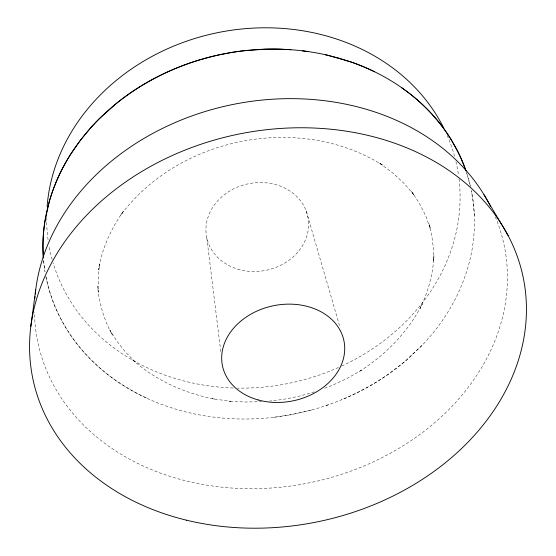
<?xml version="1.0" encoding="UTF-8"?>
<svg xmlns="http://www.w3.org/2000/svg" width="556" height="556" viewBox="0 0 556 556"><rect width="100%" height="100%" fill="white"/><g stroke="black" fill="none" stroke-linecap="round" stroke-linejoin="round"><path stroke-width="0.42" stroke-dasharray="2.78 2.08" d="M474.372 215.665L473.378 203.155L471.363 190.687C475.192 209.438 475.47 228.884 472.364 247.761A217.028 183.515 -11.6 0 1 422.101 345.332L406.346 360.281L389.165 373.667A217.201 183.675 -11.6 0 1 377.19 381.59A217.222 183.695 -11.6 0 1 364.708 388.804L360.448 391.049A216.916 183.41 -11.6 0 1 347.917 397.053L341.516 399.792M422.101 345.332L404.497 361.852A216.604 183.119 -11.6 0 1 396.928 367.947L389.165 373.667A216.458 182.98 -11.6 0 1 377.19 381.59A216.166 182.702 -11.6 0 1 364.708 388.804L360.448 391.049A215.276 181.868 -11.6 0 1 347.917 397.053L343.664 398.902A217.09 183.577 -11.6 0 1 326.289 405.505L324.211 406.2M324.544 388.269L333.072 385.002L347.285 378.309L361.428 370.24L359.426 371.429C385.704 354.867 408.18 331.862 422.24 304.021L420.079 308.462C428.113 291.983 433.068 274.018 433.951 255.677L433.597 261.494L433.423 248.72L431.859 235.994L428.878 223.415L430.504 229.016L425.785 215.999L419.453 203.413L411.176 190.93L414.484 195.559L404.414 183.737L392.446 172.659L378.893 162.748L383.306 165.514C300.094 113.076 179.164 136.554 120.617 215.262L123.495 211.106C111.033 228.592 102.047 248.574 98.398 269.792L99.635 264.121L98.169 278.229L98.37 292.157L97.661 286.361C99.072 303.465 104.153 320.152 112.43 335.171L109.859 330.062L117.219 341.641L125.802 352.414L135.956 362.7L132.126 359.385C155.228 380.207 184.495 393.37 214.922 399.09L212.448 398.756L230.518 401.307L228.53 401.043L244.188 402.023L261.584 401.689M328.492 404.747L326.289 405.505A217.028 183.515 -11.6 0 1 309.449 410.571L290.169 414.873L272.787 417.438M314.383 391.841C299.927 396.484 284.957 399.646 269.827 400.987M311.589 410.001L292.331 414.463L274.97 417.181A217.028 183.515 -11.6 0 1 51.096 296.105L50.45 294.117A216.833 183.348 -11.6 0 1 45.884 276.471M146.45 398.047L144.282 397.026A217.048 183.536 -11.6 0 1 51.784 298.085L51.11 296.105A217.132 183.598 -11.6 0 1 45.912 276.61M306.161 210.842L339.98 327.241M470.223 185.516L469.716 183.452A216.367 182.952 -11.7 0 0 468.242 178.073L466.908 173.743L470.466 186.552M206.811 237.905L221.045 353.727M455.913 161.581A207.812 178.914 -11.6 0 1 458.561 175.578M458.999 178.942A207.812 178.914 -11.6 0 1 341.641 366.057M338.5 367.474A207.812 178.914 -11.6 0 1 237.481 388.109M233.249 388.005A207.812 178.914 -11.6 0 1 53.077 262.807M52.146 259.548A207.812 178.914 -11.6 0 1 48.991 245.537M48.08 239.712A207.812 178.914 -11.6 0 1 46.648 217.132M447.135 135.323A207.812 178.914 -11.6 0 1 454.676 156.702M495.313 216.833A238.149 193.001 -11.6 0 1 310.22 482.65A238.149 193.001 -11.6 0 1 34.486 312.18M466.157 171.693A216.916 183.41 -11.6 0 1 466.873 173.847M43.563 260.152A216.833 183.348 -11.6 0 0 45.008 271.606A217.132 183.598 -11.6 0 1 44.376 267.401A215.93 182.59 -11.5 0 1 43.632 260.91M237.468 269.055A51.625 44.167 -11.6 0 0 308.205 218.668A51.625 44.167 -11.6 0 0 226.167 193.363A51.625 44.167 -11.6 0 0 237.468 269.055"/><path stroke-width="0.83" d="M30.823 326.435L35.737 289.711M290.906 49.72L279.23 49.15A216.666 183.244 -11.6 0 0 267.651 49.13C187.226 50.631 105.452 92.046 65.288 163.262A217.326 183.751 -11.6 0 0 58.012 177.711A216.638 183.202 -11.6 0 0 49.157 202.023L44.897 221.496A216.986 183.48 -11.6 0 0 42.986 249.519A216.819 183.341 -11.6 0 0 43.382 257.887M302.457 50.825L308.184 51.583M325.42 54.731L339.667 58.366L353.456 62.842A216.625 183.202 -11.6 0 1 369.476 69.361L374.674 71.814M401.335 87.452L407.986 92.296A216.52 183.112 -11.6 0 1 418.432 100.879A216.882 183.397 -11.6 0 1 439.921 123.557C451.111 137.756 460.062 153.762 465.935 170.873A216.944 183.438 -11.6 0 0 463.843 165.153L462.119 160.906A216.492 183.07 -11.6 0 0 458.262 152.504L451.298 139.876A216.277 182.896 -11.7 0 0 445.891 131.598A216.041 182.715 -11.7 0 0 439.921 123.557A216.451 183.049 -11.6 0 0 418.432 100.879A217.215 183.661 -11.6 0 0 405.804 90.656L401.335 87.452A217.16 183.612 -11.6 0 0 372.089 70.57A216.68 183.244 -11.6 0 0 350.739 61.883L328.297 55.392A216.694 183.265 -11.6 0 0 305.327 51.194A217.292 183.709 -11.6 0 0 287.994 49.526L282.156 49.241A216.708 183.271 -11.6 0 0 264.871 49.206L242.625 50.909A214.685 181.763 -11.6 0 0 231.539 52.493L220.523 54.564A215.13 182.104 -11.6 0 0 209.605 57.115L198.826 60.131A215.554 182.417 -11.6 0 0 188.213 63.613C171.783 69.424 155.944 76.909 141.078 86.006A216.527 183.132 -11.6 0 0 131.056 92.504L126.205 95.917A217.25 183.682 -11.6 0 0 116.843 103.048L99.489 118.539A217.229 183.668 -11.6 0 0 91.476 126.935L80.53 140.098L70.925 153.838A216.986 183.48 -11.6 0 0 65.281 163.269M508.142 235.591L484.019 194.718M47.121 206.352A207.812 178.914 -11.6 0 1 219.293 32.324A207.812 178.914 -11.6 0 1 443.834 128.241M34.882 298.384A238.149 193.001 -11.6 0 1 35.014 296.647M35.25 294.048A238.149 193.001 -11.6 0 1 235.869 103.882A238.149 193.001 -11.6 0 1 490.656 206.679M57.998 177.795A216.819 183.341 -11.6 0 0 49.143 202.106A216.604 183.167 -11.6 0 0 46.711 211.801M43.382 257.887A215.93 182.59 -11.5 0 1 42.986 249.519A216.604 183.167 -11.6 0 1 44.897 221.496A216.159 182.806 -11.5 0 1 46.718 211.753M58.012 177.711A217.181 183.633 -11.6 0 1 65.288 163.262M186.482 520.187A250.353 197.832 -11.6 0 0 523.787 280.446A250.353 197.832 -11.6 0 0 123.731 183.306A250.353 197.832 -11.6 0 0 186.482 520.187M258.311 399.986A62.015 48.56 -11.6 0 0 344.373 343.337A62.015 48.56 -11.6 0 0 246.913 316.586A62.015 48.56 -11.6 0 0 258.311 399.986"/></g></svg>
